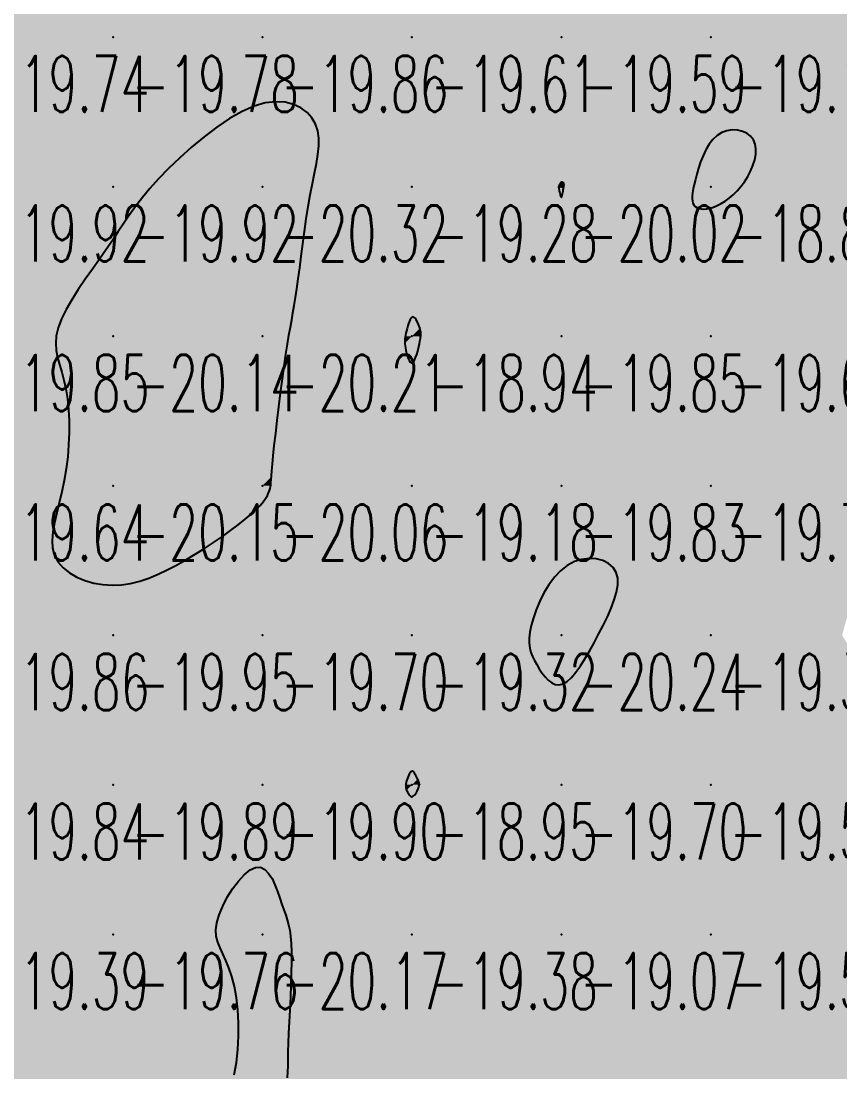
# Model space of a CAD drawing. Header units: millimetres. Extents: x 88261 to 90953, y 390274 to 392322.
# Drawn here: x 89104.1 to 89158.9, y 391898 to 391968.3 of the extents above; entities that cross this region are included whole.
import ezdxf
from ezdxf.enums import TextEntityAlignment as Align

# ---------------------------------------------------------------- set-up
doc = ezdxf.new("R2010")
doc.units = ezdxf.units.MM
doc.header["$LTSCALE"] = 25
for name, color, linetype in [('CN_03_00', 7, 'Continuous'), ('CN_04_00', 242, 'Continuous'), ('COTEAlt', 7, 'Continuous'), ('TN_COLORIAGE', 7, 'Continuous')]:
    doc.layers.add(name, color=color, linetype=linetype)
doc.styles.add('Simplex 1.0', font='Simplex.shx', dxfattribs={"width": 0.99, "height": 2.5})
doc.styles.get("Standard").update_dxf_attribs({"font": 'times.ttf'})

# ---------------------------------------------------------------- blocks, each defined once
blk = doc.blocks.new('COTE')
at = {"color": 0}
blk.add_point((0, 0), dxfattribs=at)
at = {"layer": 'COTEAlt'}
blk.add_attdef('ALT', text='', height=3.75, dxfattribs=at).set_placement((1.25, -1.25), align=Align.TOP_LEFT)

msp = doc.modelspace()

# ---------------------------------------------------------------- linework, layer by layer
at = {"layer": 'CN_03_00', "elevation": -19, "flags": 128}
for points in [[(89149.198, 391955.923), (89149.31, 391955.845), (89149.445, 391955.788), (89149.601, 391955.754), (89149.778, 391955.744), (89149.975, 391955.76), (89150.191, 391955.803), (89150.424, 391955.876), (89150.673, 391955.979), (89150.933, 391956.113), (89151.201, 391956.279), (89151.472, 391956.475), (89151.742, 391956.701), (89152.005, 391956.959), (89152.258, 391957.247), (89152.495, 391957.566), (89152.712, 391957.914), (89152.903, 391958.283), (89153.06, 391958.662), (89153.176, 391959.043), (89153.245, 391959.415), (89153.259, 391959.769), (89153.211, 391960.094), (89153.094, 391960.381), (89152.905, 391960.621), (89152.654, 391960.81), (89152.357, 391960.943), (89152.026, 391961.019), (89151.676, 391961.033), (89151.322, 391960.982), (89150.978, 391960.862), (89150.657, 391960.671), (89150.373, 391960.408), (89150.123, 391960.084), (89149.907, 391959.715), (89149.72, 391959.315), (89149.56, 391958.9), (89149.424, 391958.484), (89149.309, 391958.083), (89149.213, 391957.711), (89149.133, 391957.38), (89149.07, 391957.09), (89149.025, 391956.837), (89148.999, 391956.618), (89148.993, 391956.431), (89149.009, 391956.271), (89149.048, 391956.135), (89149.111, 391956.019), (89149.198, 391955.923)], [(89129.845, 391946.286), (89129.887, 391946.106), (89129.938, 391945.927), (89129.994, 391945.759), (89130.057, 391945.616), (89130.124, 391945.509), (89130.195, 391945.45), (89130.269, 391945.45), (89130.345, 391945.517), (89130.421, 391945.643), (89130.495, 391945.814), (89130.566, 391946.018), (89130.632, 391946.242), (89130.692, 391946.474), (89130.743, 391946.7), (89130.783, 391946.908), (89130.812, 391947.087), (89130.83, 391947.241), (89130.837, 391947.374), (89130.834, 391947.491), (89130.821, 391947.598), (89130.799, 391947.699), (89130.769, 391947.801), (89130.731, 391947.907), (89130.687, 391948.022), (89130.636, 391948.14), (89130.58, 391948.254), (89130.52, 391948.357), (89130.458, 391948.441), (89130.393, 391948.5), (89130.328, 391948.527), (89130.263, 391948.515), (89130.199, 391948.458), (89130.137, 391948.362), (89130.078, 391948.237), (89130.022, 391948.089), (89129.97, 391947.928), (89129.923, 391947.762), (89129.88, 391947.598), (89129.843, 391947.445), (89129.813, 391947.309), (89129.789, 391947.188), (89129.773, 391947.075), (89129.764, 391946.965), (89129.763, 391946.854), (89129.77, 391946.735), (89129.786, 391946.604), (89129.811, 391946.455), (89129.845, 391946.286)], [(89130.731, 391917.203), (89130.734, 391917.279), (89130.727, 391917.348), (89130.712, 391917.413), (89130.688, 391917.478), (89130.659, 391917.543), (89130.625, 391917.611), (89130.588, 391917.686), (89130.549, 391917.768), (89130.508, 391917.853), (89130.466, 391917.936), (89130.422, 391918.012), (89130.376, 391918.076), (89130.329, 391918.121), (89130.279, 391918.143), (89130.228, 391918.137), (89130.175, 391918.099), (89130.121, 391918.033), (89130.068, 391917.945), (89130.018, 391917.842), (89129.971, 391917.728), (89129.929, 391917.61), (89129.893, 391917.494), (89129.866, 391917.387), (89129.847, 391917.291), (89129.836, 391917.207), (89129.834, 391917.132), (89129.839, 391917.064), (89129.85, 391917), (89129.868, 391916.938), (89129.891, 391916.875), (89129.919, 391916.81), (89129.951, 391916.74), (89129.987, 391916.669), (89130.028, 391916.602), (89130.072, 391916.542), (89130.12, 391916.493), (89130.172, 391916.459), (89130.228, 391916.446), (89130.288, 391916.456), (89130.351, 391916.492), (89130.416, 391916.552), (89130.48, 391916.63), (89130.541, 391916.721), (89130.597, 391916.82), (89130.646, 391916.923), (89130.686, 391917.024), (89130.715, 391917.118), (89130.731, 391917.203)]]:
    msp.add_lwpolyline(points, close=True, dxfattribs=at)
at = {"layer": 'CN_04_00', "elevation": -20, "flags": 128}
for points in [[(89106.57, 391932.138), (89106.907, 391931.748), (89107.33, 391931.409), (89107.822, 391931.124), (89108.37, 391930.897), (89108.957, 391930.73), (89109.569, 391930.626), (89110.191, 391930.589), (89110.81, 391930.619), (89111.425, 391930.713), (89112.038, 391930.864), (89112.65, 391931.067), (89113.262, 391931.316), (89113.876, 391931.606), (89114.493, 391931.929), (89115.115, 391932.282), (89115.742, 391932.656), (89116.365, 391933.047), (89116.975, 391933.446), (89117.562, 391933.848), (89118.117, 391934.244), (89118.629, 391934.629), (89119.09, 391934.995), (89119.488, 391935.335), (89119.819, 391935.644), (89120.086, 391935.923), (89120.296, 391936.173), (89120.457, 391936.396), (89120.576, 391936.595), (89120.661, 391936.771), (89120.72, 391936.927), (89120.758, 391937.064), (89120.784, 391937.188), (89120.802, 391937.315), (89120.816, 391937.464), (89120.83, 391937.657), (89120.848, 391937.911), (89120.875, 391938.247), (89120.913, 391938.684), (89120.967, 391939.242), (89121.04, 391939.932), (89121.13, 391940.73), (89121.233, 391941.606), (89121.345, 391942.528), (89121.462, 391943.463), (89121.582, 391944.38), (89121.701, 391945.247), (89121.814, 391946.033), (89121.92, 391946.716), (89122.019, 391947.31), (89122.112, 391947.841), (89122.201, 391948.333), (89122.288, 391948.812), (89122.374, 391949.302), (89122.46, 391949.827), (89122.549, 391950.413), (89122.64, 391951.078), (89122.737, 391951.812), (89122.838, 391952.597), (89122.945, 391953.417), (89123.059, 391954.255), (89123.18, 391955.094), (89123.309, 391955.917), (89123.447, 391956.707), (89123.592, 391957.45), (89123.734, 391958.145), (89123.86, 391958.794), (89123.956, 391959.399), (89124.011, 391959.963), (89124.01, 391960.488), (89123.942, 391960.974), (89123.793, 391961.425), (89123.554, 391961.841), (89123.226, 391962.208), (89122.814, 391962.514), (89122.325, 391962.745), (89121.762, 391962.885), (89121.131, 391962.922), (89120.437, 391962.841), (89119.685, 391962.628), (89118.883, 391962.275), (89118.045, 391961.8), (89117.191, 391961.228), (89116.338, 391960.584), (89115.504, 391959.891), (89114.708, 391959.174), (89113.967, 391958.457), (89113.299, 391957.765), (89112.717, 391957.117), (89112.21, 391956.507), (89111.76, 391955.924), (89111.351, 391955.359), (89110.967, 391954.799), (89110.59, 391954.234), (89110.204, 391953.653), (89109.792, 391953.045), (89109.343, 391952.403), (89108.869, 391951.734), (89108.391, 391951.051), (89107.925, 391950.364), (89107.492, 391949.685), (89107.11, 391949.025), (89106.797, 391948.396), (89106.572, 391947.809), (89106.448, 391947.27), (89106.413, 391946.77), (89106.45, 391946.293), (89106.542, 391945.823), (89106.67, 391945.345), (89106.818, 391944.844), (89106.967, 391944.304), (89107.1, 391943.711), (89107.202, 391943.054), (89107.272, 391942.34), (89107.307, 391941.583), (89107.31, 391940.794), (89107.279, 391939.987), (89107.215, 391939.175), (89107.117, 391938.369), (89106.987, 391937.583), (89106.826, 391936.827), (89106.651, 391936.105), (89106.48, 391935.419), (89106.331, 391934.77), (89106.223, 391934.159), (89106.176, 391933.589), (89106.206, 391933.061), (89106.333, 391932.577), (89106.57, 391932.138)], [(89140.393, 391957.175), (89140.403, 391957.234), (89140.412, 391957.283), (89140.417, 391957.325), (89140.42, 391957.36), (89140.421, 391957.39), (89140.417, 391957.417), (89140.41, 391957.442), (89140.399, 391957.466), (89140.384, 391957.489), (89140.366, 391957.509), (89140.345, 391957.526), (89140.322, 391957.538), (89140.298, 391957.545), (89140.272, 391957.544), (89140.245, 391957.536), (89140.217, 391957.519), (89140.19, 391957.494), (89140.164, 391957.464), (89140.14, 391957.429), (89140.117, 391957.391), (89140.098, 391957.353), (89140.081, 391957.315), (89140.069, 391957.279), (89140.062, 391957.246), (89140.058, 391957.215), (89140.059, 391957.184), (89140.063, 391957.151), (89140.07, 391957.115), (89140.08, 391957.073), (89140.092, 391957.024), (89140.105, 391956.966), (89140.12, 391956.898), (89140.137, 391956.825), (89140.154, 391956.751), (89140.172, 391956.68), (89140.19, 391956.619), (89140.209, 391956.572), (89140.228, 391956.544), (89140.247, 391956.54), (89140.266, 391956.564), (89140.285, 391956.611), (89140.303, 391956.677), (89140.32, 391956.757), (89140.337, 391956.845), (89140.353, 391956.935), (89140.367, 391957.024), (89140.381, 391957.105), (89140.393, 391957.175)], [(89143.035, 391927.896), (89143.319, 391928.477), (89143.573, 391929.047), (89143.783, 391929.599), (89143.936, 391930.123), (89144.017, 391930.612), (89144.013, 391931.057), (89143.91, 391931.448), (89143.7, 391931.778), (89143.396, 391932.042), (89143.016, 391932.233), (89142.578, 391932.347), (89142.103, 391932.377), (89141.607, 391932.318), (89141.111, 391932.165), (89140.631, 391931.913), (89140.185, 391931.56), (89139.777, 391931.123), (89139.408, 391930.622), (89139.081, 391930.079), (89138.798, 391929.514), (89138.56, 391928.948), (89138.37, 391928.403), (89138.229, 391927.898), (89138.139, 391927.45), (89138.096, 391927.055), (89138.097, 391926.703), (89138.135, 391926.385), (89138.209, 391926.093), (89138.312, 391925.817), (89138.442, 391925.547), (89138.593, 391925.275), (89138.762, 391924.996), (89138.947, 391924.721), (89139.149, 391924.464), (89139.365, 391924.241), (89139.595, 391924.066), (89139.838, 391923.956), (89140.094, 391923.925), (89140.36, 391923.988), (89140.638, 391924.156), (89140.924, 391924.42), (89141.217, 391924.768), (89141.515, 391925.186), (89141.818, 391925.663), (89142.123, 391926.185), (89142.429, 391926.74), (89142.734, 391927.314), (89143.035, 391927.896)]]:
    msp.add_lwpolyline(points, close=True, dxfattribs=at)
msp.add_lwpolyline([(89118.348, 391897.835), (89118.505, 391898.672), (89118.603, 391899.544), (89118.648, 391900.432), (89118.643, 391901.317), (89118.592, 391902.179), (89118.499, 391902.997), (89118.368, 391903.753), (89118.201, 391904.426), (89118.007, 391905.003), (89117.798, 391905.5), (89117.592, 391905.938), (89117.406, 391906.339), (89117.256, 391906.726), (89117.158, 391907.119), (89117.131, 391907.54), (89117.19, 391908.013), (89117.346, 391908.549), (89117.586, 391909.127), (89117.894, 391909.715), (89118.25, 391910.281), (89118.636, 391910.796), (89119.033, 391911.228), (89119.425, 391911.545), (89119.791, 391911.716), (89120.119, 391911.721), (89120.407, 391911.578), (89120.661, 391911.317), (89120.885, 391910.965), (89121.081, 391910.553), (89121.255, 391910.109), (89121.411, 391909.663), (89121.552, 391909.242), (89121.681, 391908.869), (89121.799, 391908.53), (89121.904, 391908.205), (89121.995, 391907.874), (89122.07, 391907.516), (89122.129, 391907.11), (89122.169, 391906.636), (89122.19, 391906.073), (89122.191, 391905.409), (89122.176, 391904.662), (89122.148, 391903.86), (89122.112, 391903.03), (89122.072, 391902.198), (89122.032, 391901.392), (89121.996, 391900.638), (89121.969, 391899.965), (89121.952, 391899.389), (89121.941, 391898.893), (89121.933, 391898.453), (89121.92, 391898.042), (89121.897, 391897.635)], dxfattribs=at)
at = {"layer": 'TN_COLORIAGE', "color": 213}
for points in [[(89100.249, 391967.239, -19.517), (89110.249, 391967.239, -19.517), (89110.249, 391977.239, -19.517)], [(89100.249, 391977.239, -19.517), (89100.249, 391967.239, -19.517), (89110.249, 391977.239, -19.517)], [(89110.249, 391977.239, -19.772), (89110.249, 391967.239, -19.772), (89120.249, 391977.239, -19.772)], [(89110.249, 391967.239, -19.772), (89120.249, 391967.239, -19.772), (89120.249, 391977.239, -19.772)], [(89120.249, 391977.239, -19.22), (89120.249, 391967.239, -19.22), (89130.249, 391977.239, -19.22)], [(89120.249, 391967.239, -19.22), (89130.249, 391967.239, -19.22), (89130.249, 391977.239, -19.22)], [(89130.249, 391977.239, -19.276), (89130.249, 391967.239, -19.276), (89140.249, 391977.239, -19.276)], [(89130.249, 391967.239, -19.276), (89140.249, 391967.239, -19.276), (89140.249, 391977.239, -19.276)], [(89140.249, 391967.239, -19.307), (89150.249, 391967.239, -19.307), (89150.249, 391977.239, -19.307)], [(89140.249, 391977.239, -19.307), (89140.249, 391967.239, -19.307), (89150.249, 391977.239, -19.307)], [(89150.249, 391977.239, -19.467), (89150.249, 391967.239, -19.467), (89160.249, 391977.239, -19.467)], [(89150.249, 391967.239, -19.467), (89160.249, 391967.239, -19.467), (89160.249, 391977.239, -19.467)], [(89100.249, 391967.239, -19.777), (89100.249, 391957.239, -19.777), (89110.249, 391967.239, -19.777)], [(89100.249, 391957.239, -19.777), (89110.249, 391957.239, -19.777), (89110.249, 391967.239, -19.777)], [(89112.325, 391957.239, -19.858), (89120.249, 391964.186, -19.858), (89110.249, 391957.239, -19.858), (89120.249, 391967.239, -19.858)], [(89110.249, 391967.239, -19.858), (89110.249, 391957.239, -19.858), (89120.249, 391967.239, -19.858)], [(89120.249, 391964.186, -19.611), (89124.791, 391961.782, -19.611), (89120.249, 391967.239, -19.611), (89130.249, 391967.239, -19.611)], [(89124.791, 391961.782, -19.279), (89123.345, 391957.239, -19.279), (89130.249, 391967.239, -19.279), (89130.249, 391957.239, -19.279)], [(89130.249, 391967.239, -19.586), (89130.249, 391957.239, -19.586), (89140.249, 391967.239, -19.586)], [(89140.249, 391957.633, -19.279), (89140.019, 391957.239, -19.279), (89140.249, 391967.239, -19.279), (89130.249, 391957.239, -19.279)], [(89140.249, 391957.633, -19.189), (89140.454, 391957.444, -19.189), (89140.249, 391967.239, -19.189), (89150.249, 391967.239, -19.189)], [(89140.454, 391957.444, -19), (89140.396, 391957.239, -19), (89150.249, 391967.239, -19), (89149.047, 391957.239, -19)], [(89149.047, 391957.239, -19.189), (89150.249, 391961.473, -19.189), (89150.249, 391967.239, -19.189)], [(89160.249, 391967.239, -19), (89153.903, 391960.893, -19), (89150.249, 391967.239, -19), (89150.249, 391961.473, -19)], [(89160.249, 391957.239, -19), (89152.705, 391957.239, -19), (89160.249, 391967.239, -19), (89153.903, 391960.893, -19)], [(89100.249, 391957.239, -19.915), (89100.249, 391947.239, -19.915), (89110.249, 391957.239, -19.915)], [(89110.249, 391953.447, -19.851), (89105.431, 391947.239, -19.851), (89110.249, 391957.239, -19.851), (89100.249, 391947.239, -19.851)], [(89110.249, 391953.447, -19.915), (89112.325, 391957.239, -19.915), (89110.249, 391957.239, -19.915)], [(89122.51, 391949.5, -19), (89121.906, 391947.239, -19), (89130.249, 391957.239, -19), (89129.775, 391947.239, -19)], [(89122.51, 391949.5, -19.279), (89123.345, 391957.239, -19.279), (89130.249, 391957.239, -19.279)], [(89129.775, 391947.239, -19.279), (89130.249, 391949.012, -19.279), (89130.249, 391957.239, -19.279)], [(89140.019, 391957.239, -19), (89140.091, 391957.082, -19), (89130.249, 391957.239, -19), (89130.807, 391947.798, -19)], [(89130.807, 391947.798, -19.279), (89130.249, 391949.012, -19.279), (89130.249, 391957.239, -19.279)], [(89140.249, 391956.23, -19), (89140.091, 391957.082, -19), (89140.249, 391947.239, -19), (89130.807, 391947.798, -19)], [(89140.249, 391956.23, -19), (89140.396, 391957.239, -19), (89140.249, 391947.239, -19), (89149.047, 391957.239, -19)], [(89149.047, 391957.239, -19.849), (89148.842, 391955.833, -19.849), (89140.249, 391947.239, -19.849)], [(89150.249, 391947.239, -19.427), (89160.249, 391947.239, -19.427), (89160.249, 391957.239, -19.427)], [(89150.249, 391947.239, -19), (89150.249, 391955.546, -19), (89160.249, 391957.239, -19), (89152.705, 391957.239, -19)], [(89140.249, 391947.239, -19), (89148.842, 391955.833, -19), (89150.249, 391947.239, -19), (89150.249, 391955.546, -19)], [(89130.807, 391947.798, -19.849), (89130.911, 391947.239, -19.849), (89140.249, 391947.239, -19.849)], [(89105.431, 391947.239, -19.642), (89107.457, 391944.447, -19.642), (89100.249, 391947.239, -19.642), (89100.249, 391937.239, -19.642)], [(89120.752, 391937.743, -19), (89121.906, 391947.239, -19), (89129.71, 391946.7, -19), (89129.775, 391947.239, -19)], [(89130.249, 391937.239, -19.849), (89140.249, 391937.239, -19.849), (89140.249, 391947.239, -19.849)], [(89140.249, 391947.239, -19), (89130.911, 391947.239, -19), (89130.249, 391937.239, -19), (89130.249, 391944.69, -19)], [(89140.249, 391947.239, -19.681), (89140.249, 391937.239, -19.681), (89150.249, 391947.239, -19.681)], [(89140.249, 391937.239, -19.681), (89150.249, 391937.239, -19.681), (89150.249, 391947.239, -19.681)], [(89150.249, 391937.239, -19.146), (89160.249, 391937.239, -19.146), (89160.249, 391947.239, -19.146)], [(89150.249, 391947.239, -19.146), (89150.249, 391937.239, -19.146), (89160.249, 391947.239, -19.146)], [(89120.887, 391937.239, -19), (89120.752, 391937.743, -19), (89130.249, 391937.239, -19), (89129.71, 391946.7, -19)], [(89129.71, 391946.7, -19.176), (89130.249, 391944.69, -19.176), (89130.249, 391937.239, -19.176)], [(89107.457, 391944.447, -19.642), (89107.341, 391937.239, -19.642), (89100.249, 391937.239, -19.642)], [(89105.102, 391932.093, -19.642), (89107.341, 391937.239, -19.642), (89100.249, 391927.239, -19.642), (89100.249, 391937.239, -19.642)], [(89120.249, 391927.239, -19.176), (89130.249, 391927.239, -19.176), (89130.249, 391937.239, -19.176)], [(89120.249, 391935.683, -19.176), (89120.887, 391937.239, -19.176), (89120.249, 391927.239, -19.176), (89130.249, 391937.239, -19.176)], [(89140.249, 391933.034, -19.317), (89137.68, 391927.239, -19.317), (89140.249, 391937.239, -19.317), (89130.249, 391927.239, -19.317)], [(89130.249, 391937.239, -19.829), (89130.249, 391927.239, -19.829), (89140.249, 391937.239, -19.829)], [(89140.249, 391933.034, -19.751), (89145.113, 391932.104, -19.751), (89140.249, 391937.239, -19.751), (89150.249, 391937.239, -19.751)], [(89145.113, 391932.104, -19.296), (89142.761, 391927.239, -19.296), (89150.249, 391937.239, -19.296), (89150.249, 391927.239, -19.296)], [(89150.249, 391937.239, -19.05), (89150.249, 391927.239, -19.05), (89160.249, 391937.239, -19.05)], [(89150.249, 391927.239, -19), (89159.027, 391927.239, -19), (89160.249, 391937.239, -19), (89160.249, 391931.752, -19)], [(89115.048, 391932.039, -19.695), (89120.249, 391935.683, -19.695), (89110.249, 391927.239, -19.695), (89120.249, 391927.239, -19.695)], [(89110.249, 391929.85, -19.862), (89105.102, 391932.093, -19.862), (89110.249, 391927.239, -19.862), (89100.249, 391927.239, -19.862)], [(89115.048, 391932.039, -19.948), (89110.249, 391929.85, -19.948), (89110.249, 391927.239, -19.948)], [(89100.249, 391917.239, -19.948), (89110.249, 391917.239, -19.948), (89110.249, 391927.239, -19.948)], [(89100.249, 391927.239, -19.948), (89100.249, 391917.239, -19.948), (89110.249, 391927.239, -19.948)], [(89110.249, 391917.239, -19.695), (89120.249, 391917.239, -19.695), (89120.249, 391927.239, -19.695)], [(89110.249, 391927.239, -19.695), (89110.249, 391917.239, -19.695), (89120.249, 391927.239, -19.695)], [(89120.249, 391927.239, -19.317), (89120.249, 391917.239, -19.317), (89130.249, 391927.239, -19.317)], [(89120.249, 391917.239, -19), (89129.767, 391917.239, -19), (89130.249, 391927.239, -19), (89130.249, 391918.497, -19)], [(89137.68, 391927.239, -19), (89138.407, 391925.397, -19), (89130.249, 391927.239, -19), (89130.604, 391917.595, -19)], [(89130.604, 391917.595, -19.317), (89130.249, 391918.497, -19.317), (89130.249, 391927.239, -19.317)], [(89140.249, 391917.239, -19.296), (89150.249, 391917.239, -19.296), (89150.249, 391927.239, -19.296)], [(89140.249, 391922.823, -19.296), (89142.761, 391927.239, -19.296), (89140.249, 391917.239, -19.296), (89150.249, 391927.239, -19.296)], [(89150.249, 391917.239, -19), (89159.489, 391926.479, -19), (89150.249, 391927.239, -19), (89159.027, 391927.239, -19)], [(89150.249, 391917.239, -19), (89159.489, 391926.479, -19), (89160.249, 391917.239, -19), (89160.249, 391926.154, -19)], [(89140.249, 391922.823, -19), (89138.407, 391925.397, -19), (89140.249, 391917.239, -19), (89130.604, 391917.595, -19)], [(89130.604, 391917.595, -19.702), (89130.859, 391917.239, -19.702), (89140.249, 391917.239, -19.702)], [(89100.249, 391917.239, -19.894), (89100.249, 391907.239, -19.894), (89110.249, 391917.239, -19.894)], [(89100.249, 391907.239, -19.894), (89110.249, 391907.239, -19.894), (89110.249, 391917.239, -19.894)], [(89120.249, 391913.601, -19.758), (89116.09, 391907.239, -19.758), (89120.249, 391917.239, -19.758), (89110.249, 391907.239, -19.758)], [(89110.249, 391917.239, -19.902), (89110.249, 391907.239, -19.902), (89120.249, 391917.239, -19.902)], [(89120.249, 391913.601, -19), (89121.663, 391908.653, -19), (89120.249, 391917.239, -19), (89129.874, 391916.865, -19)], [(89129.874, 391916.865, -19.902), (89129.767, 391917.239, -19.902), (89120.249, 391917.239, -19.902)], [(89122.411, 391907.239, -19), (89121.663, 391908.653, -19), (89130.249, 391907.239, -19), (89129.874, 391916.865, -19)], [(89129.874, 391916.865, -19.376), (89130.249, 391916.157, -19.376), (89130.249, 391907.239, -19.376)], [(89130.249, 391907.239, -19.702), (89140.249, 391907.239, -19.702), (89140.249, 391917.239, -19.702)], [(89140.249, 391917.239, -19), (89130.859, 391917.239, -19), (89130.249, 391907.239, -19), (89130.249, 391916.157, -19)], [(89140.249, 391907.239, -19.501), (89150.249, 391907.239, -19.501), (89150.249, 391917.239, -19.501)], [(89140.249, 391917.239, -19.501), (89140.249, 391907.239, -19.501), (89150.249, 391917.239, -19.501)], [(89150.249, 391917.239, -19.339), (89150.249, 391907.239, -19.339), (89160.249, 391917.239, -19.339)], [(89150.249, 391907.239, -19.339), (89160.249, 391907.239, -19.339), (89160.249, 391917.239, -19.339)], [(89100.249, 391907.239, -19.758), (89100.249, 391897.239, -19.758), (89110.249, 391907.239, -19.758)], [(89100.249, 391897.239, -19.758), (89110.249, 391897.239, -19.758), (89110.249, 391907.239, -19.758)], [(89116.09, 391907.239, -19.171), (89118.529, 391905.519, -19.171), (89110.249, 391907.239, -19.171), (89110.249, 391897.239, -19.171)], [(89121.836, 391898.827, -19.376), (89122.411, 391907.239, -19.376), (89130.249, 391907.239, -19.376)], [(89122.055, 391897.239, -19.376), (89121.836, 391898.827, -19.376), (89130.249, 391897.239, -19.376), (89130.249, 391907.239, -19.376)], [(89130.249, 391897.239, -19.073), (89140.249, 391897.239, -19.073), (89140.249, 391907.239, -19.073)], [(89130.249, 391907.239, -19.073), (89130.249, 391897.239, -19.073), (89140.249, 391907.239, -19.073)], [(89140.249, 391907.239, -19.592), (89140.249, 391897.239, -19.592), (89150.249, 391907.239, -19.592)], [(89140.249, 391897.239, -19.592), (89150.249, 391897.239, -19.592), (89150.249, 391907.239, -19.592)], [(89150.249, 391907.239, -19.538), (89150.249, 391897.239, -19.538), (89160.249, 391907.239, -19.538)], [(89150.249, 391897.239, -19.538), (89160.249, 391897.239, -19.538), (89160.249, 391907.239, -19.538)], [(89119.004, 391897.239, -19.171), (89118.529, 391905.519, -19.171), (89110.249, 391897.239, -19.171)]]:
    msp.add_solid(points, dxfattribs=at)
at = {"layer": 'TN_COLORIAGE', "color": 223}
for points in [[(89120.249, 391964.186, -20.323), (89112.325, 391957.239, -20.323), (89120.249, 391957.239, -20.323)], [(89124.791, 391961.782, -20.323), (89120.249, 391964.186, -20.323), (89120.249, 391957.239, -20.323)], [(89123.345, 391957.239, -20.323), (89124.791, 391961.782, -20.323), (89120.249, 391957.239, -20.323)], [(89140.019, 391957.239, -20.017), (89140.249, 391957.633, -20.017), (89140.249, 391957.239, -20.017)], [(89140.454, 391957.444, -20.017), (89140.249, 391957.633, -20.017), (89140.249, 391957.239, -20.017)], [(89140.396, 391957.239, -20.017), (89140.454, 391957.444, -20.017), (89140.249, 391957.239, -20.017)], [(89110.249, 391947.239, -20.323), (89120.249, 391947.239, -20.323), (89120.249, 391957.239, -20.323)], [(89120.249, 391957.239, -20), (89112.325, 391957.239, -20), (89110.249, 391947.239, -20), (89110.249, 391953.447, -20)], [(89120.249, 391957.239, -20), (89123.345, 391957.239, -20), (89120.249, 391947.239, -20), (89122.51, 391949.5, -20)], [(89140.091, 391957.082, -20.017), (89140.019, 391957.239, -20.017), (89140.249, 391957.239, -20.017)], [(89140.091, 391957.082, -20.017), (89140.249, 391956.23, -20.017), (89140.249, 391957.239, -20.017)], [(89140.396, 391957.239, -20.017), (89140.249, 391956.23, -20.017), (89140.249, 391957.239, -20.017)], [(89105.431, 391947.239, -20.139), (89110.249, 391953.447, -20.139), (89110.249, 391947.239, -20.139)], [(89121.906, 391947.239, -20.211), (89122.51, 391949.5, -20.211), (89120.249, 391947.239, -20.211)], [(89107.457, 391944.447, -20.139), (89105.431, 391947.239, -20.139), (89110.249, 391947.239, -20.139)], [(89110.249, 391937.239, -20), (89107.341, 391937.239, -20), (89110.249, 391947.239, -20), (89107.457, 391944.447, -20)], [(89110.249, 391937.239, -20.211), (89120.249, 391937.239, -20.211), (89120.249, 391947.239, -20.211)], [(89110.249, 391947.239, -20.211), (89110.249, 391937.239, -20.211), (89120.249, 391947.239, -20.211)], [(89120.249, 391947.239, -20), (89121.906, 391947.239, -20), (89120.249, 391937.239, -20), (89120.752, 391937.743, -20)], [(89120.752, 391937.743, -20.056), (89120.887, 391937.239, -20.056), (89120.249, 391937.239, -20.056)], [(89105.102, 391932.093, -20.147), (89110.249, 391929.85, -20.147), (89110.249, 391937.239, -20.147)], [(89107.341, 391937.239, -20.147), (89105.102, 391932.093, -20.147), (89110.249, 391937.239, -20.147)], [(89110.249, 391937.239, -20), (89110.249, 391929.85, -20), (89120.249, 391937.239, -20), (89115.048, 391932.039, -20)], [(89120.249, 391935.683, -20.056), (89115.048, 391932.039, -20.056), (89120.249, 391937.239, -20.056)], [(89120.887, 391937.239, -20.056), (89120.249, 391935.683, -20.056), (89120.249, 391937.239, -20.056)], [(89137.68, 391927.239, -20.236), (89140.249, 391933.034, -20.236), (89140.249, 391927.239, -20.236)], [(89145.113, 391932.104, -20.236), (89140.249, 391933.034, -20.236), (89140.249, 391927.239, -20.236)], [(89142.761, 391927.239, -20.236), (89145.113, 391932.104, -20.236), (89140.249, 391927.239, -20.236)], [(89138.407, 391925.397, -20.236), (89137.68, 391927.239, -20.236), (89140.249, 391927.239, -20.236)], [(89138.407, 391925.397, -20.236), (89140.249, 391922.823, -20.236), (89140.249, 391927.239, -20.236)], [(89142.761, 391927.239, -20.236), (89140.249, 391922.823, -20.236), (89140.249, 391927.239, -20.236)], [(89116.09, 391907.239, -20.172), (89120.249, 391913.601, -20.172), (89120.249, 391907.239, -20.172)], [(89121.663, 391908.653, -20.172), (89120.249, 391913.601, -20.172), (89120.249, 391907.239, -20.172)], [(89121.663, 391908.653, -20.172), (89122.411, 391907.239, -20.172), (89120.249, 391907.239, -20.172)], [(89118.529, 391905.519, -20.172), (89116.09, 391907.239, -20.172), (89120.249, 391907.239, -20.172)], [(89120.249, 391907.239, -20), (89118.529, 391905.519, -20), (89120.249, 391897.239, -20), (89119.004, 391897.239, -20)], [(89120.249, 391907.239, -20), (89122.411, 391907.239, -20), (89120.249, 391897.239, -20), (89121.836, 391898.827, -20)], [(89121.836, 391898.827, -20.118), (89122.055, 391897.239, -20.118), (89120.249, 391897.239, -20.118)]]:
    msp.add_solid(points, dxfattribs=at)
at = {"layer": 'TN_COLORIAGE', "color": 203}
for points in [[(89150.249, 391961.473, -18.861), (89149.047, 391957.239, -18.861), (89150.249, 391957.239, -18.861)], [(89150.249, 391961.473, -18.861), (89153.903, 391960.893, -18.861), (89150.249, 391957.239, -18.861)], [(89153.903, 391960.893, -18.861), (89152.705, 391957.239, -18.861), (89150.249, 391957.239, -18.861)], [(89150.249, 391955.546, -18.861), (89148.842, 391955.833, -18.861), (89150.249, 391957.239, -18.861)], [(89148.842, 391955.833, -18.861), (89149.047, 391957.239, -18.861), (89150.249, 391957.239, -18.861)], [(89152.705, 391957.239, -18.861), (89150.249, 391955.546, -18.861), (89150.249, 391957.239, -18.861)], [(89130.249, 391949.012, -18.94), (89129.775, 391947.239, -18.94), (89130.249, 391947.239, -18.94)], [(89130.249, 391949.012, -18.94), (89130.807, 391947.798, -18.94), (89130.249, 391947.239, -18.94)], [(89130.911, 391947.239, -18.94), (89130.807, 391947.798, -18.94), (89130.249, 391947.239, -18.94)], [(89129.71, 391946.7, -18.94), (89129.775, 391947.239, -18.94), (89130.249, 391947.239, -18.94)], [(89130.249, 391944.69, -18.94), (89129.71, 391946.7, -18.94), (89130.249, 391947.239, -18.94)], [(89130.249, 391944.69, -18.94), (89130.911, 391947.239, -18.94), (89130.249, 391947.239, -18.94)], [(89130.249, 391918.497, -18.954), (89129.767, 391917.239, -18.954), (89130.249, 391917.239, -18.954)], [(89130.249, 391918.497, -18.954), (89130.604, 391917.595, -18.954), (89130.249, 391917.239, -18.954)], [(89130.859, 391917.239, -18.954), (89130.604, 391917.595, -18.954), (89130.249, 391917.239, -18.954)], [(89129.767, 391917.239, -18.954), (89129.874, 391916.865, -18.954), (89130.249, 391917.239, -18.954)], [(89130.249, 391916.157, -18.954), (89129.874, 391916.865, -18.954), (89130.249, 391917.239, -18.954)], [(89130.249, 391916.157, -18.954), (89130.859, 391917.239, -18.954), (89130.249, 391917.239, -18.954)]]:
    msp.add_solid(points, dxfattribs=at)

# ---------------------------------------------------------------- block references
at = {"layer": 'COTEAlt'}
ref = msp.add_blockref('COTE', (89100.249, 391967.239), dxfattribs=at)
ref.add_attrib('ALT', '-19.74', dxfattribs={"height": 3.75, "style": 'Simplex 1.0', "width": 0.6}).set_placement((89101.499, 391965.989), align=Align.TOP_LEFT)
ref = msp.add_blockref('COTE', (89110.249, 391967.239), dxfattribs=at)
ref.add_attrib('ALT', '-19.78', dxfattribs={"height": 3.75, "style": 'Simplex 1.0', "width": 0.6}).set_placement((89111.499, 391965.989), align=Align.TOP_LEFT)
ref = msp.add_blockref('COTE', (89120.249, 391967.239), dxfattribs=at)
ref.add_attrib('ALT', '-19.86', dxfattribs={"height": 3.75, "style": 'Simplex 1.0', "width": 0.6}).set_placement((89121.499, 391965.989), align=Align.TOP_LEFT)
ref = msp.add_blockref('COTE', (89130.249, 391967.239), dxfattribs=at)
ref.add_attrib('ALT', '-19.61', dxfattribs={"height": 3.75, "style": 'Simplex 1.0', "width": 0.6}).set_placement((89131.499, 391965.989), align=Align.TOP_LEFT)
ref = msp.add_blockref('COTE', (89140.249, 391967.239), dxfattribs=at)
ref.add_attrib('ALT', '-19.59', dxfattribs={"height": 3.75, "style": 'Simplex 1.0', "width": 0.6}).set_placement((89141.499, 391965.989), align=Align.TOP_LEFT)
ref = msp.add_blockref('COTE', (89150.249, 391967.239), dxfattribs=at)
ref.add_attrib('ALT', '-19.19', dxfattribs={"height": 3.75, "style": 'Simplex 1.0', "width": 0.6}).set_placement((89151.499, 391965.989), align=Align.TOP_LEFT)
ref = msp.add_blockref('COTE', (89100.249, 391957.239), dxfattribs=at)
ref.add_attrib('ALT', '-19.92', dxfattribs={"height": 3.75, "style": 'Simplex 1.0', "width": 0.6}).set_placement((89101.499, 391955.989), align=Align.TOP_LEFT)
ref = msp.add_blockref('COTE', (89110.249, 391957.239), dxfattribs=at)
ref.add_attrib('ALT', '-19.92', dxfattribs={"height": 3.75, "style": 'Simplex 1.0', "width": 0.6}).set_placement((89111.499, 391955.989), align=Align.TOP_LEFT)
ref = msp.add_blockref('COTE', (89120.249, 391957.239), dxfattribs=at)
ref.add_attrib('ALT', '-20.32', dxfattribs={"height": 3.75, "style": 'Simplex 1.0', "width": 0.6}).set_placement((89121.499, 391955.989), align=Align.TOP_LEFT)
ref = msp.add_blockref('COTE', (89130.249, 391957.239), dxfattribs=at)
ref.add_attrib('ALT', '-19.28', dxfattribs={"height": 3.75, "style": 'Simplex 1.0', "width": 0.6}).set_placement((89131.499, 391955.989), align=Align.TOP_LEFT)
ref = msp.add_blockref('COTE', (89140.249, 391957.239), dxfattribs=at)
ref.add_attrib('ALT', '-20.02', dxfattribs={"height": 3.75, "style": 'Simplex 1.0', "width": 0.6}).set_placement((89141.499, 391955.989), align=Align.TOP_LEFT)
ref = msp.add_blockref('COTE', (89150.249, 391957.239), dxfattribs=at)
ref.add_attrib('ALT', '-18.86', dxfattribs={"height": 3.75, "style": 'Simplex 1.0', "width": 0.6}).set_placement((89151.499, 391955.989), align=Align.TOP_LEFT)
ref = msp.add_blockref('COTE', (89100.249, 391947.239), dxfattribs=at)
ref.add_attrib('ALT', '-19.85', dxfattribs={"height": 3.75, "style": 'Simplex 1.0', "width": 0.6}).set_placement((89101.499, 391945.989), align=Align.TOP_LEFT)
ref = msp.add_blockref('COTE', (89110.249, 391947.239), dxfattribs=at)
ref.add_attrib('ALT', '-20.14', dxfattribs={"height": 3.75, "style": 'Simplex 1.0', "width": 0.6}).set_placement((89111.499, 391945.989), align=Align.TOP_LEFT)
ref = msp.add_blockref('COTE', (89120.249, 391947.239), dxfattribs=at)
ref.add_attrib('ALT', '-20.21', dxfattribs={"height": 3.75, "style": 'Simplex 1.0', "width": 0.6}).set_placement((89121.499, 391945.989), align=Align.TOP_LEFT)
ref = msp.add_blockref('COTE', (89130.249, 391947.239), dxfattribs=at)
ref.add_attrib('ALT', '-18.94', dxfattribs={"height": 3.75, "style": 'Simplex 1.0', "width": 0.6}).set_placement((89131.499, 391945.989), align=Align.TOP_LEFT)
ref = msp.add_blockref('COTE', (89140.249, 391947.239), dxfattribs=at)
ref.add_attrib('ALT', '-19.85', dxfattribs={"height": 3.75, "style": 'Simplex 1.0', "width": 0.6}).set_placement((89141.499, 391945.989), align=Align.TOP_LEFT)
ref = msp.add_blockref('COTE', (89150.249, 391947.239), dxfattribs=at)
ref.add_attrib('ALT', '-19.68', dxfattribs={"height": 3.75, "style": 'Simplex 1.0', "width": 0.6}).set_placement((89151.499, 391945.989), align=Align.TOP_LEFT)
ref = msp.add_blockref('COTE', (89100.249, 391937.239), dxfattribs=at)
ref.add_attrib('ALT', '-19.64', dxfattribs={"height": 3.75, "style": 'Simplex 1.0', "width": 0.6}).set_placement((89101.499, 391935.989), align=Align.TOP_LEFT)
ref = msp.add_blockref('COTE', (89110.249, 391937.239), dxfattribs=at)
ref.add_attrib('ALT', '-20.15', dxfattribs={"height": 3.75, "style": 'Simplex 1.0', "width": 0.6}).set_placement((89111.499, 391935.989), align=Align.TOP_LEFT)
ref = msp.add_blockref('COTE', (89120.249, 391937.239), dxfattribs=at)
ref.add_attrib('ALT', '-20.06', dxfattribs={"height": 3.75, "style": 'Simplex 1.0', "width": 0.6}).set_placement((89121.499, 391935.989), align=Align.TOP_LEFT)
ref = msp.add_blockref('COTE', (89130.249, 391937.239), dxfattribs=at)
ref.add_attrib('ALT', '-19.18', dxfattribs={"height": 3.75, "style": 'Simplex 1.0', "width": 0.6}).set_placement((89131.499, 391935.989), align=Align.TOP_LEFT)
ref = msp.add_blockref('COTE', (89140.249, 391937.239), dxfattribs=at)
ref.add_attrib('ALT', '-19.83', dxfattribs={"height": 3.75, "style": 'Simplex 1.0', "width": 0.6}).set_placement((89141.499, 391935.989), align=Align.TOP_LEFT)
ref = msp.add_blockref('COTE', (89150.249, 391937.239), dxfattribs=at)
ref.add_attrib('ALT', '-19.75', dxfattribs={"height": 3.75, "style": 'Simplex 1.0', "width": 0.6}).set_placement((89151.499, 391935.989), align=Align.TOP_LEFT)
ref = msp.add_blockref('COTE', (89100.249, 391927.239), dxfattribs=at)
ref.add_attrib('ALT', '-19.86', dxfattribs={"height": 3.75, "style": 'Simplex 1.0', "width": 0.6}).set_placement((89101.499, 391925.989), align=Align.TOP_LEFT)
ref = msp.add_blockref('COTE', (89110.249, 391927.239), dxfattribs=at)
ref.add_attrib('ALT', '-19.95', dxfattribs={"height": 3.75, "style": 'Simplex 1.0', "width": 0.6}).set_placement((89111.499, 391925.989), align=Align.TOP_LEFT)
ref = msp.add_blockref('COTE', (89120.249, 391927.239), dxfattribs=at)
ref.add_attrib('ALT', '-19.70', dxfattribs={"height": 3.75, "style": 'Simplex 1.0', "width": 0.6}).set_placement((89121.499, 391925.989), align=Align.TOP_LEFT)
ref = msp.add_blockref('COTE', (89130.249, 391927.239), dxfattribs=at)
ref.add_attrib('ALT', '-19.32', dxfattribs={"height": 3.75, "style": 'Simplex 1.0', "width": 0.6}).set_placement((89131.499, 391925.989), align=Align.TOP_LEFT)
ref = msp.add_blockref('COTE', (89140.249, 391927.239), dxfattribs=at)
ref.add_attrib('ALT', '-20.24', dxfattribs={"height": 3.75, "style": 'Simplex 1.0', "width": 0.6}).set_placement((89141.499, 391925.989), align=Align.TOP_LEFT)
ref = msp.add_blockref('COTE', (89150.249, 391927.239), dxfattribs=at)
ref.add_attrib('ALT', '-19.30', dxfattribs={"height": 3.75, "style": 'Simplex 1.0', "width": 0.6}).set_placement((89151.499, 391925.989), align=Align.TOP_LEFT)
ref = msp.add_blockref('COTE', (89100.249, 391917.239), dxfattribs=at)
ref.add_attrib('ALT', '-19.84', dxfattribs={"height": 3.75, "style": 'Simplex 1.0', "width": 0.6}).set_placement((89101.499, 391915.989), align=Align.TOP_LEFT)
ref = msp.add_blockref('COTE', (89110.249, 391917.239), dxfattribs=at)
ref.add_attrib('ALT', '-19.89', dxfattribs={"height": 3.75, "style": 'Simplex 1.0', "width": 0.6}).set_placement((89111.499, 391915.989), align=Align.TOP_LEFT)
ref = msp.add_blockref('COTE', (89120.249, 391917.239), dxfattribs=at)
ref.add_attrib('ALT', '-19.90', dxfattribs={"height": 3.75, "style": 'Simplex 1.0', "width": 0.6}).set_placement((89121.499, 391915.989), align=Align.TOP_LEFT)
ref = msp.add_blockref('COTE', (89130.249, 391917.239), dxfattribs=at)
ref.add_attrib('ALT', '-18.95', dxfattribs={"height": 3.75, "style": 'Simplex 1.0', "width": 0.6}).set_placement((89131.499, 391915.989), align=Align.TOP_LEFT)
ref = msp.add_blockref('COTE', (89140.249, 391917.239), dxfattribs=at)
ref.add_attrib('ALT', '-19.70', dxfattribs={"height": 3.75, "style": 'Simplex 1.0', "width": 0.6}).set_placement((89141.499, 391915.989), align=Align.TOP_LEFT)
ref = msp.add_blockref('COTE', (89150.249, 391917.239), dxfattribs=at)
ref.add_attrib('ALT', '-19.50', dxfattribs={"height": 3.75, "style": 'Simplex 1.0', "width": 0.6}).set_placement((89151.499, 391915.989), align=Align.TOP_LEFT)
ref = msp.add_blockref('COTE', (89100.249, 391907.239), dxfattribs=at)
ref.add_attrib('ALT', '-19.39', dxfattribs={"height": 3.75, "style": 'Simplex 1.0', "width": 0.6}).set_placement((89101.499, 391905.989), align=Align.TOP_LEFT)
ref = msp.add_blockref('COTE', (89110.249, 391907.239), dxfattribs=at)
ref.add_attrib('ALT', '-19.76', dxfattribs={"height": 3.75, "style": 'Simplex 1.0', "width": 0.6}).set_placement((89111.499, 391905.989), align=Align.TOP_LEFT)
ref = msp.add_blockref('COTE', (89120.249, 391907.239), dxfattribs=at)
ref.add_attrib('ALT', '-20.17', dxfattribs={"height": 3.75, "style": 'Simplex 1.0', "width": 0.6}).set_placement((89121.499, 391905.989), align=Align.TOP_LEFT)
ref = msp.add_blockref('COTE', (89130.249, 391907.239), dxfattribs=at)
ref.add_attrib('ALT', '-19.38', dxfattribs={"height": 3.75, "style": 'Simplex 1.0', "width": 0.6}).set_placement((89131.499, 391905.989), align=Align.TOP_LEFT)
ref = msp.add_blockref('COTE', (89140.249, 391907.239), dxfattribs=at)
ref.add_attrib('ALT', '-19.07', dxfattribs={"height": 3.75, "style": 'Simplex 1.0', "width": 0.6}).set_placement((89141.499, 391905.989), align=Align.TOP_LEFT)
ref = msp.add_blockref('COTE', (89150.249, 391907.239), dxfattribs=at)
ref.add_attrib('ALT', '-19.59', dxfattribs={"height": 3.75, "style": 'Simplex 1.0', "width": 0.6}).set_placement((89151.499, 391905.989), align=Align.TOP_LEFT)

doc.saveas('drawing.dxf')
